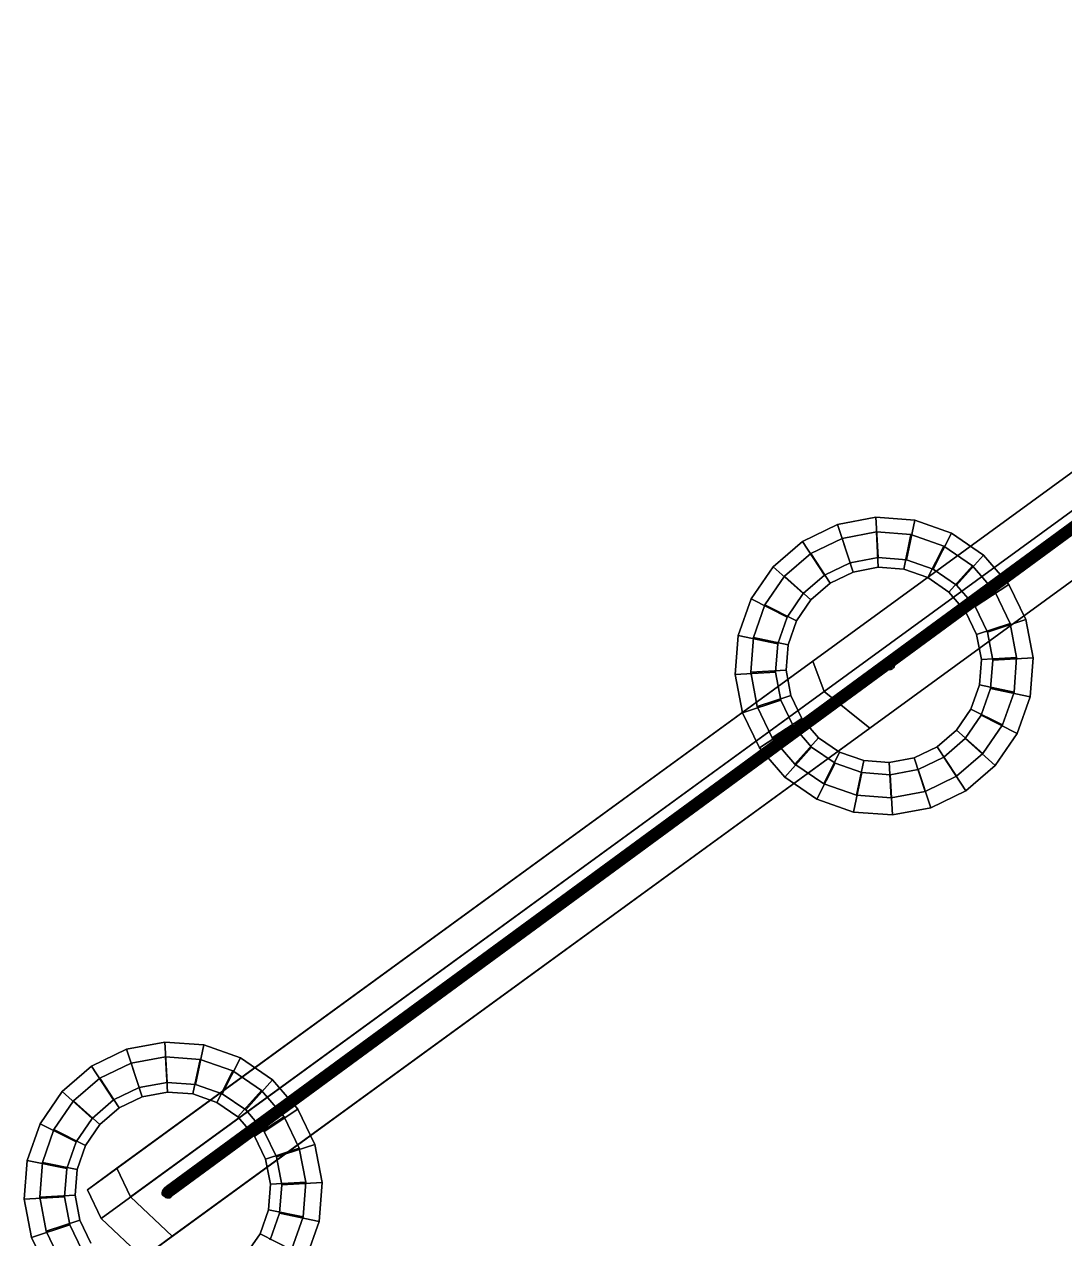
# Model space of a CAD drawing. Header units: inches. Extents: x -2 to 2474, y 1 to 287.
# Drawn here: x 165.215 to 165.848, y 174.418 to 175.156 of the extents above; entities that cross this region are included whole.
import ezdxf

# ---------------------------------------------------------------- set-up
doc = ezdxf.new("R2010")
doc.units = ezdxf.units.IN
doc.header["$MEASUREMENT"] = 0
doc.layers.add('DLX_LUM', color=7, linetype='Continuous', true_color=0xffd400)

msp = doc.modelspace()

# ---------------------------------------------------------------- linework, layer by layer
at = {"layer": 'DLX_LUM'}
for points in [[(165.30003, 174.44748, 0), (166.55608, 175.37002, 0)], [(166.55608, 175.37002, 0), (165.30003, 174.44748, 0)], [(165.30083, 174.4484, 0), (166.55606, 175.37034, 0)], [(166.55606, 175.37034, 0), (165.30083, 174.4484, 0)], [(165.30185, 174.44921, 0), (166.55617, 175.37049, 0)], [(166.55617, 175.37049, 0), (165.30185, 174.44921, 0)], [(165.303, 174.44985, 0), (166.55641, 175.37046, 0)], [(166.55641, 175.37046, 0), (165.303, 174.44985, 0)], [(165.30422, 174.45028, 0), (166.55677, 175.37025, 0)], [(166.55677, 175.37025, 0), (165.30422, 174.45028, 0)], [(165.30542, 174.45046, 0), (166.55721, 175.36988, 0)], [(166.55721, 175.36988, 0), (165.30542, 174.45046, 0)], [(165.29926, 174.44555, 0), (166.55651, 175.36897, 0)], [(166.55651, 175.36897, 0), (165.29926, 174.44555, 0)], [(165.29934, 174.44467, 0), (166.55689, 175.36832, 0)], [(166.55689, 175.36832, 0), (165.29934, 174.44467, 0)], [(165.29949, 174.44651, 0), (166.55623, 175.36956, 0)], [(166.55623, 175.36956, 0), (165.29949, 174.44651, 0)], [(165.29974, 174.44394, 0), (166.55735, 175.36763, 0)], [(166.55735, 175.36763, 0), (165.29974, 174.44394, 0)], [(165.30042, 174.44339, 0), (166.55786, 175.36695, 0)], [(166.55786, 175.36695, 0), (165.30042, 174.44339, 0)], [(165.30135, 174.44307, 0), (166.55838, 175.36634, 0)], [(166.55838, 175.36634, 0), (165.30135, 174.44307, 0)], [(165.30245, 174.44301, 0), (166.55888, 175.36583, 0)], [(166.55888, 175.36583, 0), (165.30245, 174.44301, 0)], [(165.30365, 174.44319, 0), (166.55932, 175.36546, 0)], [(166.55932, 175.36546, 0), (165.30365, 174.44319, 0)], [(165.30487, 174.44362, 0), (166.55968, 175.36525, 0)], [(166.55968, 175.36525, 0), (165.30487, 174.44362, 0)], [(165.30603, 174.44426, 0), (166.55992, 175.36522, 0)], [(166.55992, 175.36522, 0), (165.30603, 174.44426, 0)], [(165.30652, 174.4504, 0), (166.55771, 175.36937, 0)], [(166.55771, 175.36937, 0), (165.30652, 174.4504, 0)], [(166.56004, 175.36537, 0), (165.30704, 174.44507, 0)], [(165.30704, 174.44507, 0), (166.56004, 175.36537, 0)], [(165.30745, 174.45008, 0), (166.55823, 175.36875, 0)], [(166.55823, 175.36875, 0), (165.30745, 174.45008, 0)], [(165.30784, 174.44599, 0), (166.56001, 175.36569, 0)], [(166.56001, 175.36569, 0), (165.30784, 174.44599, 0)], [(166.55874, 175.36808, 0), (165.30813, 174.44954, 0)], [(165.30813, 174.44954, 0), (166.55874, 175.36808, 0)], [(165.30838, 174.44697, 0), (166.55986, 175.36616, 0)], [(166.55986, 175.36616, 0), (165.30838, 174.44697, 0)], [(165.30853, 174.4488, 0), (166.5592, 175.3674, 0)], [(166.5592, 175.3674, 0), (165.30853, 174.4488, 0)], [(166.55958, 175.36674, 0), (165.30861, 174.44792, 0)], [(165.30861, 174.44792, 0), (166.55958, 175.36674, 0)], [(166.21069, 175.14466, 0), (165.69503, 174.76887, 0)], [(165.69503, 174.76887, 0), (166.21069, 175.14466, 0)], [(166.21069, 175.14466, 0), (165.69503, 174.76887, 0)], [(165.69503, 174.76887, 0), (166.21069, 175.14466, 0)], [(165.7021, 174.75053, 0), (166.21776, 175.12632, 0)], [(165.7021, 174.75053, 0), (166.21776, 175.12632, 0)], [(166.21776, 175.12632, 0), (165.7021, 174.75053, 0)], [(166.21776, 175.12632, 0), (165.7021, 174.75053, 0)], [(166.24538, 175.10402, 0), (165.72972, 174.72822, 0)], [(165.72972, 174.72822, 0), (166.24538, 175.10402, 0)], [(166.24538, 175.10402, 0), (165.72972, 174.72822, 0)], [(165.72972, 174.72822, 0), (166.24538, 175.10402, 0)], [(165.73347, 174.85644, 0), (165.7102, 174.85205, 0)], [(165.7102, 174.85205, 0), (165.73347, 174.85644, 0)], [(165.75708, 174.85466, 0), (165.73347, 174.85644, 0)], [(165.73483, 174.83193, 0), (165.73347, 174.85644, 0)], [(165.73347, 174.85644, 0), (165.75708, 174.85466, 0)], [(165.73347, 174.85644, 0), (165.73483, 174.83193, 0)], [(165.75205, 174.83063, 0), (165.75708, 174.85466, 0)], [(165.75708, 174.85466, 0), (165.75205, 174.83063, 0)], [(165.77943, 174.84683, 0), (165.75708, 174.85466, 0)], [(165.75708, 174.85466, 0), (165.77943, 174.84683, 0)], [(165.68886, 174.84179, 0), (165.7102, 174.85205, 0)], [(165.7102, 174.85205, 0), (165.68886, 174.84179, 0)], [(165.7102, 174.85205, 0), (165.71786, 174.82873, 0)], [(165.71786, 174.82873, 0), (165.7102, 174.85205, 0)], [(165.73376, 174.8475, 0), (165.71298, 174.84358, 0)], [(165.71298, 174.84358, 0), (165.73376, 174.8475, 0)], [(165.75484, 174.84591, 0), (165.73376, 174.8475, 0)], [(165.73376, 174.8475, 0), (165.73495, 174.82602, 0)], [(165.73495, 174.82602, 0), (165.73376, 174.8475, 0)], [(165.73376, 174.8475, 0), (165.75484, 174.84591, 0)], [(165.75484, 174.84591, 0), (165.75043, 174.82485, 0)], [(165.75043, 174.82485, 0), (165.75484, 174.84591, 0)], [(165.77479, 174.83891, 0), (165.75484, 174.84591, 0)], [(165.75484, 174.84591, 0), (165.77479, 174.83891, 0)], [(165.76835, 174.82492, 0), (165.77943, 174.84683, 0)], [(165.77943, 174.84683, 0), (165.76835, 174.82492, 0)], [(165.79898, 174.83348, 0), (165.77943, 174.84683, 0)], [(165.77943, 174.84683, 0), (165.79898, 174.83348, 0)], [(165.6709, 174.82635, 0), (165.68886, 174.84179, 0)], [(165.68886, 174.84179, 0), (165.6709, 174.82635, 0)], [(165.70229, 174.82125, 0), (165.68886, 174.84179, 0)], [(165.68886, 174.84179, 0), (165.70229, 174.82125, 0)], [(165.71298, 174.84358, 0), (165.69393, 174.83442, 0)], [(165.69393, 174.83442, 0), (165.71298, 174.84358, 0)], [(165.71298, 174.84358, 0), (165.7197, 174.82314, 0)], [(165.7197, 174.82314, 0), (165.71298, 174.84358, 0)], [(165.77479, 174.83891, 0), (165.76509, 174.81972, 0)], [(165.76509, 174.81972, 0), (165.77479, 174.83891, 0)], [(165.79225, 174.827, 0), (165.77479, 174.83891, 0)], [(165.77479, 174.83891, 0), (165.79225, 174.827, 0)], [(165.69393, 174.83442, 0), (165.6779, 174.82064, 0)], [(165.6779, 174.82064, 0), (165.69393, 174.83442, 0)], [(165.69393, 174.83442, 0), (165.7057, 174.81641, 0)], [(165.7057, 174.81641, 0), (165.69393, 174.83442, 0)], [(165.71786, 174.82873, 0), (165.73483, 174.83193, 0)], [(165.73483, 174.83193, 0), (165.71786, 174.82873, 0)], [(165.73483, 174.83193, 0), (165.75205, 174.83063, 0)], [(165.75205, 174.83063, 0), (165.73483, 174.83193, 0)], [(165.75205, 174.83063, 0), (165.76835, 174.82492, 0)], [(165.76835, 174.82492, 0), (165.75205, 174.83063, 0)], [(165.78262, 174.81518, 0), (165.79898, 174.83348, 0)], [(165.79898, 174.83348, 0), (165.78262, 174.81518, 0)], [(165.81442, 174.81552, 0), (165.79898, 174.83348, 0)], [(165.79898, 174.83348, 0), (165.81442, 174.81552, 0)], [(165.65755, 174.8068, 0), (165.6709, 174.82635, 0)], [(165.6709, 174.82635, 0), (165.65755, 174.8068, 0)], [(165.6892, 174.80999, 0), (165.6709, 174.82635, 0)], [(165.6709, 174.82635, 0), (165.6892, 174.80999, 0)], [(165.70229, 174.82125, 0), (165.71786, 174.82873, 0)], [(165.71786, 174.82873, 0), (165.70229, 174.82125, 0)], [(165.7057, 174.81641, 0), (165.7197, 174.82314, 0)], [(165.7197, 174.82314, 0), (165.7057, 174.81641, 0)], [(165.7197, 174.82314, 0), (165.73495, 174.82602, 0)], [(165.73495, 174.82602, 0), (165.7197, 174.82314, 0)], [(165.73495, 174.82602, 0), (165.75043, 174.82485, 0)], [(165.75043, 174.82485, 0), (165.73495, 174.82602, 0)], [(165.75043, 174.82485, 0), (165.76509, 174.81972, 0)], [(165.76509, 174.81972, 0), (165.75043, 174.82485, 0)], [(165.76835, 174.82492, 0), (165.78262, 174.81518, 0)], [(165.78262, 174.81518, 0), (165.76835, 174.82492, 0)], [(165.79225, 174.827, 0), (165.77791, 174.81096, 0)], [(165.77791, 174.81096, 0), (165.79225, 174.827, 0)], [(165.80604, 174.81096, 0), (165.79225, 174.827, 0)], [(165.79225, 174.827, 0), (165.80604, 174.81096, 0)], [(165.6779, 174.82064, 0), (165.66598, 174.80317, 0)], [(165.66598, 174.80317, 0), (165.6779, 174.82064, 0)], [(165.6779, 174.82064, 0), (165.69393, 174.80629, 0)], [(165.69393, 174.80629, 0), (165.6779, 174.82064, 0)], [(165.6892, 174.80999, 0), (165.70229, 174.82125, 0)], [(165.70229, 174.82125, 0), (165.6892, 174.80999, 0)], [(165.69393, 174.80629, 0), (165.7057, 174.81641, 0)], [(165.7057, 174.81641, 0), (165.69393, 174.80629, 0)], [(165.76509, 174.81972, 0), (165.77791, 174.81096, 0)], [(165.77791, 174.81096, 0), (165.76509, 174.81972, 0)], [(165.67946, 174.79572, 0), (165.6892, 174.80999, 0)], [(165.6892, 174.80999, 0), (165.67946, 174.79572, 0)], [(165.77791, 174.81096, 0), (165.78804, 174.79919, 0)], [(165.78804, 174.79919, 0), (165.77791, 174.81096, 0)], [(165.78262, 174.81518, 0), (165.79388, 174.80209, 0)], [(165.79388, 174.80209, 0), (165.78262, 174.81518, 0)], [(165.80604, 174.81096, 0), (165.78804, 174.79919, 0)], [(165.78804, 174.79919, 0), (165.80604, 174.81096, 0)], [(165.79388, 174.80209, 0), (165.81442, 174.81552, 0)], [(165.81442, 174.81552, 0), (165.79388, 174.80209, 0)], [(165.8152, 174.79191, 0), (165.80604, 174.81096, 0)], [(165.80604, 174.81096, 0), (165.8152, 174.79191, 0)], [(165.82468, 174.79418, 0), (165.81442, 174.81552, 0)], [(165.81442, 174.81552, 0), (165.82468, 174.79418, 0)], [(165.64972, 174.78445, 0), (165.65755, 174.8068, 0)], [(165.65755, 174.8068, 0), (165.64972, 174.78445, 0)], [(165.67946, 174.79572, 0), (165.65755, 174.8068, 0)], [(165.65755, 174.8068, 0), (165.67946, 174.79572, 0)], [(165.66598, 174.80317, 0), (165.65898, 174.78322, 0)], [(165.65898, 174.78322, 0), (165.66598, 174.80317, 0)], [(165.66598, 174.80317, 0), (165.68517, 174.79347, 0)], [(165.68517, 174.79347, 0), (165.66598, 174.80317, 0)], [(165.68517, 174.79347, 0), (165.69393, 174.80629, 0)], [(165.69393, 174.80629, 0), (165.68517, 174.79347, 0)], [(165.79388, 174.80209, 0), (165.80137, 174.78652, 0)], [(165.80137, 174.78652, 0), (165.79388, 174.80209, 0)], [(165.67375, 174.77942, 0), (165.67946, 174.79572, 0)], [(165.67946, 174.79572, 0), (165.67375, 174.77942, 0)], [(165.78804, 174.79919, 0), (165.79476, 174.7852, 0)], [(165.79476, 174.7852, 0), (165.78804, 174.79919, 0)], [(165.80137, 174.78652, 0), (165.82468, 174.79418, 0)], [(165.82468, 174.79418, 0), (165.80137, 174.78652, 0)], [(165.82907, 174.77091, 0), (165.82468, 174.79418, 0)], [(165.82468, 174.79418, 0), (165.82907, 174.77091, 0)], [(165.68004, 174.77882, 0), (165.68517, 174.79347, 0)], [(165.68517, 174.79347, 0), (165.68004, 174.77882, 0)], [(165.8152, 174.79191, 0), (165.79476, 174.7852, 0)], [(165.79476, 174.7852, 0), (165.8152, 174.79191, 0)], [(165.80137, 174.78652, 0), (165.80457, 174.76955, 0)], [(165.80457, 174.76955, 0), (165.80137, 174.78652, 0)], [(165.81912, 174.77113, 0), (165.8152, 174.79191, 0)], [(165.8152, 174.79191, 0), (165.81912, 174.77113, 0)], [(165.64794, 174.76084, 0), (165.64972, 174.78445, 0)], [(165.64972, 174.78445, 0), (165.64794, 174.76084, 0)], [(165.67375, 174.77942, 0), (165.64972, 174.78445, 0)], [(165.64972, 174.78445, 0), (165.67375, 174.77942, 0)], [(165.65898, 174.78322, 0), (165.65739, 174.76214, 0)], [(165.65739, 174.76214, 0), (165.65898, 174.78322, 0)], [(165.65898, 174.78322, 0), (165.68004, 174.77882, 0)], [(165.68004, 174.77882, 0), (165.65898, 174.78322, 0)], [(165.67245, 174.7622, 0), (165.67375, 174.77942, 0)], [(165.67375, 174.77942, 0), (165.67245, 174.7622, 0)], [(165.67887, 174.76333, 0), (165.68004, 174.77882, 0)], [(165.68004, 174.77882, 0), (165.67887, 174.76333, 0)], [(165.79476, 174.7852, 0), (165.79764, 174.76994, 0)], [(165.79764, 174.76994, 0), (165.79476, 174.7852, 0)], [(165.69503, 174.76887, 0), (165.25381, 174.44733, 0)], [(165.25381, 174.44733, 0), (165.69503, 174.76887, 0)], [(165.27178, 174.46042, 0), (165.69503, 174.76887, 0)], [(165.69503, 174.76887, 0), (165.27178, 174.46042, 0)], [(165.69503, 174.76887, 0), (165.7021, 174.75053, 0)], [(165.7021, 174.75053, 0), (165.69503, 174.76887, 0)], [(165.69503, 174.76887, 0), (165.7021, 174.75053, 0)], [(165.7021, 174.75053, 0), (165.69503, 174.76887, 0)], [(165.73855, 174.7676, 0), (165.73849, 174.76675, 0)], [(165.73849, 174.76675, 0), (165.73855, 174.7676, 0)], [(165.73849, 174.76675, 0), (165.73855, 174.7676, 0)], [(165.73855, 174.7676, 0), (165.73849, 174.76675, 0)], [(165.73849, 174.76675, 0), (165.73865, 174.76592, 0)], [(165.73865, 174.76592, 0), (165.73849, 174.76675, 0)], [(165.73849, 174.76675, 0), (165.73849, 174.76675, 0)], [(165.73865, 174.76592, 0), (165.73849, 174.76675, 0)], [(165.73849, 174.76675, 0), (165.73849, 174.76675, 0)], [(165.73849, 174.76675, 0), (165.73865, 174.76592, 0)], [(165.73883, 174.7684, 0), (165.73855, 174.7676, 0)], [(165.73855, 174.7676, 0), (165.73883, 174.7684, 0)], [(165.73855, 174.7676, 0), (165.73883, 174.7684, 0)], [(165.73883, 174.7684, 0), (165.73855, 174.7676, 0)], [(165.73855, 174.7676, 0), (165.73855, 174.7676, 0)], [(165.73855, 174.7676, 0), (165.73855, 174.7676, 0)], [(165.73865, 174.76592, 0), (165.73901, 174.76516, 0)], [(165.73901, 174.76516, 0), (165.73865, 174.76592, 0)], [(165.73901, 174.76516, 0), (165.73865, 174.76592, 0)], [(165.73865, 174.76592, 0), (165.73865, 174.76592, 0)], [(165.73865, 174.76592, 0), (165.73901, 174.76516, 0)], [(165.73865, 174.76592, 0), (165.73865, 174.76592, 0)], [(165.73931, 174.76909, 0), (165.73883, 174.7684, 0)], [(165.73883, 174.7684, 0), (165.73931, 174.76909, 0)], [(165.73883, 174.7684, 0), (165.73931, 174.76909, 0)], [(165.73931, 174.76909, 0), (165.73883, 174.7684, 0)], [(165.73883, 174.7684, 0), (165.73883, 174.7684, 0)], [(165.73883, 174.7684, 0), (165.73883, 174.7684, 0)], [(165.73901, 174.76516, 0), (165.73956, 174.76452, 0)], [(165.73956, 174.76452, 0), (165.73901, 174.76516, 0)], [(165.73901, 174.76516, 0), (165.73901, 174.76516, 0)], [(165.73901, 174.76516, 0), (165.73956, 174.76452, 0)], [(165.73956, 174.76452, 0), (165.73901, 174.76516, 0)], [(165.73901, 174.76516, 0), (165.73901, 174.76516, 0)], [(165.73995, 174.76964, 0), (165.73931, 174.76909, 0)], [(165.73931, 174.76909, 0), (165.73995, 174.76964, 0)], [(165.73931, 174.76909, 0), (165.73995, 174.76964, 0)], [(165.73995, 174.76964, 0), (165.73931, 174.76909, 0)], [(165.73931, 174.76909, 0), (165.73931, 174.76909, 0)], [(165.73931, 174.76909, 0), (165.73931, 174.76909, 0)], [(165.73956, 174.76452, 0), (165.74026, 174.76404, 0)], [(165.74026, 174.76404, 0), (165.73956, 174.76452, 0)], [(165.73956, 174.76452, 0), (165.73956, 174.76452, 0)], [(165.73956, 174.76452, 0), (165.74026, 174.76404, 0)], [(165.73956, 174.76452, 0), (165.73956, 174.76452, 0)], [(165.74026, 174.76404, 0), (165.73956, 174.76452, 0)], [(165.74071, 174.77001, 0), (165.73995, 174.76964, 0)], [(165.73995, 174.76964, 0), (165.74071, 174.77001, 0)], [(165.73995, 174.76964, 0), (165.74071, 174.77001, 0)], [(165.74071, 174.77001, 0), (165.73995, 174.76964, 0)], [(165.73995, 174.76964, 0), (165.73995, 174.76964, 0)], [(165.73995, 174.76964, 0), (165.73995, 174.76964, 0)], [(165.74026, 174.76404, 0), (165.74106, 174.76376, 0)], [(165.74106, 174.76376, 0), (165.74026, 174.76404, 0)], [(165.74026, 174.76404, 0), (165.74026, 174.76404, 0)], [(165.74026, 174.76404, 0), (165.74106, 174.76376, 0)], [(165.74026, 174.76404, 0), (165.74026, 174.76404, 0)], [(165.74106, 174.76376, 0), (165.74026, 174.76404, 0)], [(165.74154, 174.77017, 0), (165.74071, 174.77001, 0)], [(165.74071, 174.77001, 0), (165.74154, 174.77017, 0)], [(165.74071, 174.77001, 0), (165.74154, 174.77017, 0)], [(165.74154, 174.77017, 0), (165.74071, 174.77001, 0)], [(165.74071, 174.77001, 0), (165.74071, 174.77001, 0)], [(165.74071, 174.77001, 0), (165.74071, 174.77001, 0)], [(165.74239, 174.77011, 0), (165.74154, 174.77017, 0)], [(165.74154, 174.77017, 0), (165.74239, 174.77011, 0)], [(165.74154, 174.77017, 0), (165.74239, 174.77011, 0)], [(165.74239, 174.77011, 0), (165.74154, 174.77017, 0)], [(165.74154, 174.77017, 0), (165.74154, 174.77017, 0)], [(165.74154, 174.77017, 0), (165.74154, 174.77017, 0)], [(165.74319, 174.76982, 0), (165.74239, 174.77011, 0)], [(165.74239, 174.77011, 0), (165.74319, 174.76982, 0)], [(165.74239, 174.77011, 0), (165.74319, 174.76982, 0)], [(165.74319, 174.76982, 0), (165.74239, 174.77011, 0)], [(165.74239, 174.77011, 0), (165.74239, 174.77011, 0)], [(165.74239, 174.77011, 0), (165.74239, 174.77011, 0)], [(165.74273, 174.76386, 0), (165.74349, 174.76422, 0)], [(165.74349, 174.76422, 0), (165.74273, 174.76386, 0)], [(165.74273, 174.76386, 0), (165.74349, 174.76422, 0)], [(165.74349, 174.76422, 0), (165.74273, 174.76386, 0)], [(165.74388, 174.76935, 0), (165.74319, 174.76982, 0)], [(165.74319, 174.76982, 0), (165.74388, 174.76935, 0)], [(165.74319, 174.76982, 0), (165.74388, 174.76935, 0)], [(165.74388, 174.76935, 0), (165.74319, 174.76982, 0)], [(165.74319, 174.76982, 0), (165.74319, 174.76982, 0)], [(165.74319, 174.76982, 0), (165.74319, 174.76982, 0)], [(165.74349, 174.76422, 0), (165.74414, 174.76477, 0)], [(165.74414, 174.76477, 0), (165.74349, 174.76422, 0)], [(165.74349, 174.76422, 0), (165.74414, 174.76477, 0)], [(165.74414, 174.76477, 0), (165.74349, 174.76422, 0)], [(165.74349, 174.76422, 0), (165.74349, 174.76422, 0)], [(165.74349, 174.76422, 0), (165.74349, 174.76422, 0)], [(165.74443, 174.7687, 0), (165.74388, 174.76935, 0)], [(165.74388, 174.76935, 0), (165.74443, 174.7687, 0)], [(165.74388, 174.76935, 0), (165.74443, 174.7687, 0)], [(165.74443, 174.7687, 0), (165.74388, 174.76935, 0)], [(165.74388, 174.76935, 0), (165.74388, 174.76935, 0)], [(165.74388, 174.76935, 0), (165.74388, 174.76935, 0)], [(165.74414, 174.76477, 0), (165.74461, 174.76547, 0)], [(165.74461, 174.76547, 0), (165.74414, 174.76477, 0)], [(165.74414, 174.76477, 0), (165.74461, 174.76547, 0)], [(165.74461, 174.76547, 0), (165.74414, 174.76477, 0)], [(165.74414, 174.76477, 0), (165.74414, 174.76477, 0)], [(165.74414, 174.76477, 0), (165.74414, 174.76477, 0)], [(165.7448, 174.76794, 0), (165.74443, 174.7687, 0)], [(165.74443, 174.7687, 0), (165.7448, 174.76794, 0)], [(165.7448, 174.76794, 0), (165.74443, 174.7687, 0)], [(165.74443, 174.7687, 0), (165.74443, 174.7687, 0)], [(165.74443, 174.7687, 0), (165.7448, 174.76794, 0)], [(165.74443, 174.7687, 0), (165.74443, 174.7687, 0)], [(165.74461, 174.76547, 0), (165.74489, 174.76627, 0)], [(165.74489, 174.76627, 0), (165.74461, 174.76547, 0)], [(165.74461, 174.76547, 0), (165.74489, 174.76627, 0)], [(165.74489, 174.76627, 0), (165.74461, 174.76547, 0)], [(165.74461, 174.76547, 0), (165.74461, 174.76547, 0)], [(165.74461, 174.76547, 0), (165.74461, 174.76547, 0)], [(165.74496, 174.76711, 0), (165.7448, 174.76794, 0)], [(165.7448, 174.76794, 0), (165.7448, 174.76794, 0)], [(165.7448, 174.76794, 0), (165.74496, 174.76711, 0)], [(165.74496, 174.76711, 0), (165.7448, 174.76794, 0)], [(165.7448, 174.76794, 0), (165.7448, 174.76794, 0)], [(165.7448, 174.76794, 0), (165.74496, 174.76711, 0)], [(165.74489, 174.76627, 0), (165.74496, 174.76711, 0)], [(165.74496, 174.76711, 0), (165.74489, 174.76627, 0)], [(165.74489, 174.76627, 0), (165.74496, 174.76711, 0)], [(165.74496, 174.76711, 0), (165.74489, 174.76627, 0)], [(165.74489, 174.76627, 0), (165.74489, 174.76627, 0)], [(165.74489, 174.76627, 0), (165.74489, 174.76627, 0)], [(165.74496, 174.76711, 0), (165.74496, 174.76711, 0)], [(165.74496, 174.76711, 0), (165.74496, 174.76711, 0)], [(165.79764, 174.76994, 0), (165.79647, 174.75446, 0)], [(165.79647, 174.75446, 0), (165.79764, 174.76994, 0)], [(165.81912, 174.77113, 0), (165.79764, 174.76994, 0)], [(165.79764, 174.76994, 0), (165.81912, 174.77113, 0)], [(165.80457, 174.76955, 0), (165.80326, 174.75233, 0)], [(165.80326, 174.75233, 0), (165.80457, 174.76955, 0)], [(165.80457, 174.76955, 0), (165.82907, 174.77091, 0)], [(165.82907, 174.77091, 0), (165.80457, 174.76955, 0)], [(165.81753, 174.75005, 0), (165.81912, 174.77113, 0)], [(165.81912, 174.77113, 0), (165.81753, 174.75005, 0)], [(165.82729, 174.7473, 0), (165.82907, 174.77091, 0)], [(165.82907, 174.77091, 0), (165.82729, 174.7473, 0)], [(165.67245, 174.7622, 0), (165.64794, 174.76084, 0)], [(165.64794, 174.76084, 0), (165.67245, 174.7622, 0)], [(165.65233, 174.73757, 0), (165.64794, 174.76084, 0)], [(165.64794, 174.76084, 0), (165.65233, 174.73757, 0)], [(165.65739, 174.76214, 0), (165.67887, 174.76333, 0)], [(165.67887, 174.76333, 0), (165.65739, 174.76214, 0)], [(165.65739, 174.76214, 0), (165.66131, 174.74137, 0)], [(165.66131, 174.74137, 0), (165.65739, 174.76214, 0)], [(165.67565, 174.74523, 0), (165.67245, 174.7622, 0)], [(165.67245, 174.7622, 0), (165.67565, 174.74523, 0)], [(165.68175, 174.74808, 0), (165.67887, 174.76333, 0)], [(165.67887, 174.76333, 0), (165.68175, 174.74808, 0)], [(165.74106, 174.76376, 0), (165.7419, 174.7637, 0)], [(165.7419, 174.7637, 0), (165.74106, 174.76376, 0)], [(165.74106, 174.76376, 0), (165.74106, 174.76376, 0)], [(165.74106, 174.76376, 0), (165.7419, 174.7637, 0)], [(165.74106, 174.76376, 0), (165.74106, 174.76376, 0)], [(165.7419, 174.7637, 0), (165.74106, 174.76376, 0)], [(165.7419, 174.7637, 0), (165.74273, 174.76386, 0)], [(165.74273, 174.76386, 0), (165.7419, 174.7637, 0)], [(165.7419, 174.7637, 0), (165.74273, 174.76386, 0)], [(165.74273, 174.76386, 0), (165.7419, 174.7637, 0)], [(165.7419, 174.7637, 0), (165.7419, 174.7637, 0)], [(165.7419, 174.7637, 0), (165.7419, 174.7637, 0)], [(165.74273, 174.76386, 0), (165.74273, 174.76386, 0)], [(165.74273, 174.76386, 0), (165.74273, 174.76386, 0)], [(165.26212, 174.4299, 0), (165.7021, 174.75053, 0)], [(165.7021, 174.75053, 0), (165.26212, 174.4299, 0)], [(165.7021, 174.75053, 0), (165.28008, 174.44298, 0)], [(165.28008, 174.44298, 0), (165.7021, 174.75053, 0)], [(165.72972, 174.72822, 0), (165.7021, 174.75053, 0)], [(165.7021, 174.75053, 0), (165.72972, 174.72822, 0)], [(165.72972, 174.72822, 0), (165.7021, 174.75053, 0)], [(165.7021, 174.75053, 0), (165.72972, 174.72822, 0)], [(165.79647, 174.75446, 0), (165.79133, 174.7398, 0)], [(165.79133, 174.7398, 0), (165.79647, 174.75446, 0)], [(165.81753, 174.75005, 0), (165.79647, 174.75446, 0)], [(165.79647, 174.75446, 0), (165.81753, 174.75005, 0)], [(165.80326, 174.75233, 0), (165.79755, 174.73603, 0)], [(165.79755, 174.73603, 0), (165.80326, 174.75233, 0)], [(165.80326, 174.75233, 0), (165.82729, 174.7473, 0)], [(165.82729, 174.7473, 0), (165.80326, 174.75233, 0)], [(165.81053, 174.7301, 0), (165.81753, 174.75005, 0)], [(165.81753, 174.75005, 0), (165.81053, 174.7301, 0)], [(165.67565, 174.74523, 0), (165.65233, 174.73757, 0)], [(165.65233, 174.73757, 0), (165.67565, 174.74523, 0)], [(165.66131, 174.74137, 0), (165.68175, 174.74808, 0)], [(165.68175, 174.74808, 0), (165.66131, 174.74137, 0)], [(165.68313, 174.72966, 0), (165.67565, 174.74523, 0)], [(165.67565, 174.74523, 0), (165.68313, 174.72966, 0)], [(165.68848, 174.73409, 0), (165.68175, 174.74808, 0)], [(165.68175, 174.74808, 0), (165.68848, 174.73409, 0)], [(165.81946, 174.72495, 0), (165.82729, 174.7473, 0)], [(165.82729, 174.7473, 0), (165.81946, 174.72495, 0)], [(165.66259, 174.71623, 0), (165.65233, 174.73757, 0)], [(165.65233, 174.73757, 0), (165.66259, 174.71623, 0)], [(165.66131, 174.74137, 0), (165.67047, 174.72231, 0)], [(165.67047, 174.72231, 0), (165.66131, 174.74137, 0)], [(165.79133, 174.7398, 0), (165.78258, 174.72698, 0)], [(165.78258, 174.72698, 0), (165.79133, 174.7398, 0)], [(165.79755, 174.73603, 0), (165.78781, 174.72176, 0)], [(165.78781, 174.72176, 0), (165.79755, 174.73603, 0)], [(165.81053, 174.7301, 0), (165.79133, 174.7398, 0)], [(165.79133, 174.7398, 0), (165.81053, 174.7301, 0)], [(165.79755, 174.73603, 0), (165.81946, 174.72495, 0)], [(165.81946, 174.72495, 0), (165.79755, 174.73603, 0)], [(165.28751, 174.40597, 0), (165.72972, 174.72822, 0)], [(165.72972, 174.72822, 0), (165.28751, 174.40597, 0)], [(165.72972, 174.72822, 0), (165.30547, 174.41905, 0)], [(165.30547, 174.41905, 0), (165.72972, 174.72822, 0)], [(165.68313, 174.72966, 0), (165.66259, 174.71623, 0)], [(165.66259, 174.71623, 0), (165.68313, 174.72966, 0)], [(165.67047, 174.72231, 0), (165.68848, 174.73409, 0)], [(165.68848, 174.73409, 0), (165.67047, 174.72231, 0)], [(165.69439, 174.71657, 0), (165.68313, 174.72966, 0)], [(165.68313, 174.72966, 0), (165.69439, 174.71657, 0)], [(165.6986, 174.72231, 0), (165.68848, 174.73409, 0)], [(165.68848, 174.73409, 0), (165.6986, 174.72231, 0)], [(165.79861, 174.71264, 0), (165.81053, 174.7301, 0)], [(165.81053, 174.7301, 0), (165.79861, 174.71264, 0)], [(165.67047, 174.72231, 0), (165.68426, 174.70628, 0)], [(165.68426, 174.70628, 0), (165.67047, 174.72231, 0)], [(165.68426, 174.70628, 0), (165.6986, 174.72231, 0)], [(165.6986, 174.72231, 0), (165.68426, 174.70628, 0)], [(165.71142, 174.71356, 0), (165.6986, 174.72231, 0)], [(165.6986, 174.72231, 0), (165.71142, 174.71356, 0)], [(165.78258, 174.72698, 0), (165.77081, 174.71686, 0)], [(165.77081, 174.71686, 0), (165.78258, 174.72698, 0)], [(165.78781, 174.72176, 0), (165.77472, 174.7105, 0)], [(165.77472, 174.7105, 0), (165.78781, 174.72176, 0)], [(165.79861, 174.71264, 0), (165.78258, 174.72698, 0)], [(165.78258, 174.72698, 0), (165.79861, 174.71264, 0)], [(165.78781, 174.72176, 0), (165.80611, 174.7054, 0)], [(165.80611, 174.7054, 0), (165.78781, 174.72176, 0)], [(165.80611, 174.7054, 0), (165.81946, 174.72495, 0)], [(165.81946, 174.72495, 0), (165.80611, 174.7054, 0)], [(165.67803, 174.69827, 0), (165.66259, 174.71623, 0)], [(165.66259, 174.71623, 0), (165.67803, 174.69827, 0)], [(165.69439, 174.71657, 0), (165.67803, 174.69827, 0)], [(165.67803, 174.69827, 0), (165.69439, 174.71657, 0)], [(165.70866, 174.70683, 0), (165.69439, 174.71657, 0)], [(165.69439, 174.71657, 0), (165.70866, 174.70683, 0)], [(165.70172, 174.69436, 0), (165.71142, 174.71356, 0)], [(165.71142, 174.71356, 0), (165.70172, 174.69436, 0)], [(165.72607, 174.70842, 0), (165.71142, 174.71356, 0)], [(165.71142, 174.71356, 0), (165.72607, 174.70842, 0)], [(165.77081, 174.71686, 0), (165.75682, 174.71013, 0)], [(165.75682, 174.71013, 0), (165.77081, 174.71686, 0)], [(165.78258, 174.69885, 0), (165.77081, 174.71686, 0)], [(165.77081, 174.71686, 0), (165.78258, 174.69885, 0)], [(165.78258, 174.69885, 0), (165.79861, 174.71264, 0)], [(165.79861, 174.71264, 0), (165.78258, 174.69885, 0)], [(165.68426, 174.70628, 0), (165.70172, 174.69436, 0)], [(165.70172, 174.69436, 0), (165.68426, 174.70628, 0)], [(165.70866, 174.70683, 0), (165.69759, 174.68492, 0)], [(165.69759, 174.68492, 0), (165.70866, 174.70683, 0)], [(165.72496, 174.70112, 0), (165.70866, 174.70683, 0)], [(165.70866, 174.70683, 0), (165.72496, 174.70112, 0)], [(165.72167, 174.68737, 0), (165.72607, 174.70842, 0)], [(165.72607, 174.70842, 0), (165.72167, 174.68737, 0)], [(165.74156, 174.70725, 0), (165.72607, 174.70842, 0)], [(165.72607, 174.70842, 0), (165.74156, 174.70725, 0)], [(165.75682, 174.71013, 0), (165.74156, 174.70725, 0)], [(165.74156, 174.70725, 0), (165.75682, 174.71013, 0)], [(165.74275, 174.68578, 0), (165.74156, 174.70725, 0)], [(165.74156, 174.70725, 0), (165.74275, 174.68578, 0)], [(165.75682, 174.71013, 0), (165.76353, 174.68969, 0)], [(165.76353, 174.68969, 0), (165.75682, 174.71013, 0)], [(165.77472, 174.7105, 0), (165.75915, 174.70301, 0)], [(165.75915, 174.70301, 0), (165.77472, 174.7105, 0)], [(165.77472, 174.7105, 0), (165.78815, 174.68996, 0)], [(165.78815, 174.68996, 0), (165.77472, 174.7105, 0)], [(165.78815, 174.68996, 0), (165.80611, 174.7054, 0)], [(165.80611, 174.7054, 0), (165.78815, 174.68996, 0)], [(165.69759, 174.68492, 0), (165.67803, 174.69827, 0)], [(165.67803, 174.69827, 0), (165.69759, 174.68492, 0)], [(165.72496, 174.70112, 0), (165.71993, 174.67709, 0)], [(165.71993, 174.67709, 0), (165.72496, 174.70112, 0)], [(165.74218, 174.69981, 0), (165.72496, 174.70112, 0)], [(165.72496, 174.70112, 0), (165.74218, 174.69981, 0)], [(165.75915, 174.70301, 0), (165.74218, 174.69981, 0)], [(165.74218, 174.69981, 0), (165.75915, 174.70301, 0)], [(165.74218, 174.69981, 0), (165.74354, 174.67531, 0)], [(165.74354, 174.67531, 0), (165.74218, 174.69981, 0)], [(165.75915, 174.70301, 0), (165.76681, 174.6797, 0)], [(165.76681, 174.6797, 0), (165.75915, 174.70301, 0)], [(165.76353, 174.68969, 0), (165.78258, 174.69885, 0)], [(165.78258, 174.69885, 0), (165.76353, 174.68969, 0)], [(165.70172, 174.69436, 0), (165.72167, 174.68737, 0)], [(165.72167, 174.68737, 0), (165.70172, 174.69436, 0)], [(165.71993, 174.67709, 0), (165.69759, 174.68492, 0)], [(165.69759, 174.68492, 0), (165.71993, 174.67709, 0)], [(165.72167, 174.68737, 0), (165.74275, 174.68578, 0)], [(165.74275, 174.68578, 0), (165.72167, 174.68737, 0)], [(165.74275, 174.68578, 0), (165.76353, 174.68969, 0)], [(165.76353, 174.68969, 0), (165.74275, 174.68578, 0)], [(165.76681, 174.6797, 0), (165.78815, 174.68996, 0)], [(165.78815, 174.68996, 0), (165.76681, 174.6797, 0)], [(165.74354, 174.67531, 0), (165.71993, 174.67709, 0)], [(165.71993, 174.67709, 0), (165.74354, 174.67531, 0)], [(165.76681, 174.6797, 0), (165.74354, 174.67531, 0)], [(165.74354, 174.67531, 0), (165.76681, 174.6797, 0)], [(165.30096, 174.53715, 0), (165.27769, 174.53276, 0)], [(165.27769, 174.53276, 0), (165.30096, 174.53715, 0)], [(165.32458, 174.53537, 0), (165.30096, 174.53715, 0)], [(165.30232, 174.51264, 0), (165.30096, 174.53715, 0)], [(165.30096, 174.53715, 0), (165.32458, 174.53537, 0)], [(165.30096, 174.53715, 0), (165.30232, 174.51264, 0)], [(165.31955, 174.51134, 0), (165.32458, 174.53537, 0)], [(165.32458, 174.53537, 0), (165.31955, 174.51134, 0)], [(165.34692, 174.52754, 0), (165.32458, 174.53537, 0)], [(165.32458, 174.53537, 0), (165.34692, 174.52754, 0)], [(165.25635, 174.5225, 0), (165.27769, 174.53276, 0)], [(165.27769, 174.53276, 0), (165.25635, 174.5225, 0)], [(165.27769, 174.53276, 0), (165.28535, 174.50944, 0)], [(165.28535, 174.50944, 0), (165.27769, 174.53276, 0)], [(165.30125, 174.52821, 0), (165.28047, 174.52429, 0)], [(165.28047, 174.52429, 0), (165.30125, 174.52821, 0)], [(165.32233, 174.52662, 0), (165.30125, 174.52821, 0)], [(165.30125, 174.52821, 0), (165.30245, 174.50673, 0)], [(165.30245, 174.50673, 0), (165.30125, 174.52821, 0)], [(165.30125, 174.52821, 0), (165.32233, 174.52662, 0)], [(165.33585, 174.50563, 0), (165.34692, 174.52754, 0)], [(165.34692, 174.52754, 0), (165.33585, 174.50563, 0)], [(165.36648, 174.51418, 0), (165.34692, 174.52754, 0)], [(165.34692, 174.52754, 0), (165.36648, 174.51418, 0)], [(165.2384, 174.50706, 0), (165.25635, 174.5225, 0)], [(165.25635, 174.5225, 0), (165.2384, 174.50706, 0)], [(165.26979, 174.50196, 0), (165.25635, 174.5225, 0)], [(165.25635, 174.5225, 0), (165.26979, 174.50196, 0)], [(165.28047, 174.52429, 0), (165.26142, 174.51513, 0)], [(165.26142, 174.51513, 0), (165.28047, 174.52429, 0)], [(165.28047, 174.52429, 0), (165.28719, 174.50385, 0)], [(165.28719, 174.50385, 0), (165.28047, 174.52429, 0)], [(165.32233, 174.52662, 0), (165.31793, 174.50556, 0)], [(165.31793, 174.50556, 0), (165.32233, 174.52662, 0)], [(165.34228, 174.51962, 0), (165.32233, 174.52662, 0)], [(165.32233, 174.52662, 0), (165.34228, 174.51962, 0)], [(165.26142, 174.51513, 0), (165.24539, 174.50134, 0)], [(165.24539, 174.50134, 0), (165.26142, 174.51513, 0)], [(165.26142, 174.51513, 0), (165.2732, 174.49712, 0)], [(165.2732, 174.49712, 0), (165.26142, 174.51513, 0)], [(165.34228, 174.51962, 0), (165.33258, 174.50043, 0)], [(165.33258, 174.50043, 0), (165.34228, 174.51962, 0)], [(165.35975, 174.50771, 0), (165.34228, 174.51962, 0)], [(165.34228, 174.51962, 0), (165.35975, 174.50771, 0)], [(165.35011, 174.49589, 0), (165.36648, 174.51418, 0)], [(165.36648, 174.51418, 0), (165.35011, 174.49589, 0)], [(165.38191, 174.49623, 0), (165.36648, 174.51418, 0)], [(165.36648, 174.51418, 0), (165.38191, 174.49623, 0)], [(165.22505, 174.4875, 0), (165.2384, 174.50706, 0)], [(165.2384, 174.50706, 0), (165.22505, 174.4875, 0)], [(165.25669, 174.4907, 0), (165.2384, 174.50706, 0)], [(165.2384, 174.50706, 0), (165.25669, 174.4907, 0)], [(165.26979, 174.50196, 0), (165.28535, 174.50944, 0)], [(165.28535, 174.50944, 0), (165.26979, 174.50196, 0)], [(165.28535, 174.50944, 0), (165.30232, 174.51264, 0)], [(165.30232, 174.51264, 0), (165.28535, 174.50944, 0)], [(165.28719, 174.50385, 0), (165.30245, 174.50673, 0)], [(165.30245, 174.50673, 0), (165.28719, 174.50385, 0)], [(165.30232, 174.51264, 0), (165.31955, 174.51134, 0)], [(165.31955, 174.51134, 0), (165.30232, 174.51264, 0)], [(165.30245, 174.50673, 0), (165.31793, 174.50556, 0)], [(165.31793, 174.50556, 0), (165.30245, 174.50673, 0)], [(165.31793, 174.50556, 0), (165.33258, 174.50043, 0)], [(165.33258, 174.50043, 0), (165.31793, 174.50556, 0)], [(165.31955, 174.51134, 0), (165.33585, 174.50563, 0)], [(165.33585, 174.50563, 0), (165.31955, 174.51134, 0)], [(165.33585, 174.50563, 0), (165.35011, 174.49589, 0)], [(165.35011, 174.49589, 0), (165.33585, 174.50563, 0)], [(165.35975, 174.50771, 0), (165.3454, 174.49167, 0)], [(165.3454, 174.49167, 0), (165.35975, 174.50771, 0)], [(165.37353, 174.49167, 0), (165.35975, 174.50771, 0)], [(165.35975, 174.50771, 0), (165.37353, 174.49167, 0)], [(165.24539, 174.50134, 0), (165.23347, 174.48388, 0)], [(165.23347, 174.48388, 0), (165.24539, 174.50134, 0)], [(165.24539, 174.50134, 0), (165.26142, 174.487, 0)], [(165.26142, 174.487, 0), (165.24539, 174.50134, 0)], [(165.25669, 174.4907, 0), (165.26979, 174.50196, 0)], [(165.26979, 174.50196, 0), (165.25669, 174.4907, 0)], [(165.2732, 174.49712, 0), (165.28719, 174.50385, 0)], [(165.28719, 174.50385, 0), (165.2732, 174.49712, 0)], [(165.33258, 174.50043, 0), (165.3454, 174.49167, 0)], [(165.3454, 174.49167, 0), (165.33258, 174.50043, 0)], [(165.24695, 174.47643, 0), (165.25669, 174.4907, 0)], [(165.25669, 174.4907, 0), (165.24695, 174.47643, 0)], [(165.26142, 174.487, 0), (165.2732, 174.49712, 0)], [(165.2732, 174.49712, 0), (165.26142, 174.487, 0)], [(165.3454, 174.49167, 0), (165.35553, 174.4799, 0)], [(165.35553, 174.4799, 0), (165.3454, 174.49167, 0)], [(165.35011, 174.49589, 0), (165.36137, 174.4828, 0)], [(165.36137, 174.4828, 0), (165.35011, 174.49589, 0)], [(165.37353, 174.49167, 0), (165.35553, 174.4799, 0)], [(165.35553, 174.4799, 0), (165.37353, 174.49167, 0)], [(165.36137, 174.4828, 0), (165.38191, 174.49623, 0)], [(165.38191, 174.49623, 0), (165.36137, 174.4828, 0)], [(165.38269, 174.47262, 0), (165.37353, 174.49167, 0)], [(165.37353, 174.49167, 0), (165.38269, 174.47262, 0)], [(165.39218, 174.47489, 0), (165.38191, 174.49623, 0)], [(165.38191, 174.49623, 0), (165.39218, 174.47489, 0)], [(165.21722, 174.46516, 0), (165.22505, 174.4875, 0)], [(165.22505, 174.4875, 0), (165.21722, 174.46516, 0)], [(165.24695, 174.47643, 0), (165.22505, 174.4875, 0)], [(165.22505, 174.4875, 0), (165.24695, 174.47643, 0)], [(165.23347, 174.48388, 0), (165.22648, 174.46393, 0)], [(165.22648, 174.46393, 0), (165.23347, 174.48388, 0)], [(165.23347, 174.48388, 0), (165.25267, 174.47418, 0)], [(165.25267, 174.47418, 0), (165.23347, 174.48388, 0)], [(165.25267, 174.47418, 0), (165.26142, 174.487, 0)], [(165.26142, 174.487, 0), (165.25267, 174.47418, 0)], [(165.24124, 174.46013, 0), (165.24695, 174.47643, 0)], [(165.24695, 174.47643, 0), (165.24124, 174.46013, 0)], [(165.35553, 174.4799, 0), (165.36225, 174.46591, 0)], [(165.36225, 174.46591, 0), (165.35553, 174.4799, 0)], [(165.36137, 174.4828, 0), (165.36886, 174.46723, 0)], [(165.36886, 174.46723, 0), (165.36137, 174.4828, 0)], [(165.24753, 174.45953, 0), (165.25267, 174.47418, 0)], [(165.25267, 174.47418, 0), (165.24753, 174.45953, 0)], [(165.38269, 174.47262, 0), (165.36225, 174.46591, 0)], [(165.36225, 174.46591, 0), (165.38269, 174.47262, 0)], [(165.36886, 174.46723, 0), (165.39218, 174.47489, 0)], [(165.39218, 174.47489, 0), (165.36886, 174.46723, 0)], [(165.38661, 174.45184, 0), (165.38269, 174.47262, 0)], [(165.38269, 174.47262, 0), (165.38661, 174.45184, 0)], [(165.39656, 174.45162, 0), (165.39218, 174.47489, 0)], [(165.39218, 174.47489, 0), (165.39656, 174.45162, 0)], [(165.21543, 174.44155, 0), (165.21722, 174.46516, 0)], [(165.21722, 174.46516, 0), (165.21543, 174.44155, 0)], [(165.24124, 174.46013, 0), (165.21722, 174.46516, 0)], [(165.21722, 174.46516, 0), (165.24124, 174.46013, 0)], [(165.22648, 174.46393, 0), (165.22489, 174.44285, 0)], [(165.22489, 174.44285, 0), (165.22648, 174.46393, 0)], [(165.22648, 174.46393, 0), (165.24753, 174.45953, 0)], [(165.24753, 174.45953, 0), (165.22648, 174.46393, 0)], [(165.36225, 174.46591, 0), (165.36513, 174.45065, 0)], [(165.36513, 174.45065, 0), (165.36225, 174.46591, 0)], [(165.36886, 174.46723, 0), (165.37206, 174.45026, 0)], [(165.37206, 174.45026, 0), (165.36886, 174.46723, 0)], [(165.23994, 174.44291, 0), (165.24124, 174.46013, 0)], [(165.24124, 174.46013, 0), (165.23994, 174.44291, 0)], [(165.24636, 174.44404, 0), (165.24753, 174.45953, 0)], [(165.24753, 174.45953, 0), (165.24636, 174.44404, 0)], [(165.25381, 174.44733, 0), (165.27178, 174.46042, 0)], [(165.27178, 174.46042, 0), (165.25381, 174.44733, 0)], [(165.27178, 174.46042, 0), (165.28008, 174.44298, 0)], [(165.28008, 174.44298, 0), (165.27178, 174.46042, 0)], [(165.25381, 174.44733, 0), (165.26212, 174.4299, 0)], [(165.26212, 174.4299, 0), (165.25381, 174.44733, 0)], [(165.29926, 174.44555, 0), (165.29949, 174.44651, 0)], [(165.29949, 174.44651, 0), (165.29926, 174.44555, 0)], [(165.29949, 174.44651, 0), (165.30003, 174.44748, 0)], [(165.30003, 174.44748, 0), (165.29949, 174.44651, 0)], [(165.29996, 174.44701, 0), (165.29968, 174.44621, 0)], [(165.29968, 174.44621, 0), (165.29996, 174.44701, 0)], [(165.29996, 174.44701, 0), (165.29968, 174.44621, 0)], [(165.29968, 174.44621, 0), (165.29996, 174.44701, 0)], [(165.30044, 174.44771, 0), (165.29996, 174.44701, 0)], [(165.29996, 174.44701, 0), (165.30044, 174.44771, 0)], [(165.29996, 174.44701, 0), (165.30044, 174.44771, 0)], [(165.30044, 174.44771, 0), (165.29996, 174.44701, 0)], [(165.29996, 174.44701, 0), (165.29996, 174.44701, 0)], [(165.29996, 174.44701, 0), (165.29996, 174.44701, 0)], [(165.30003, 174.44748, 0), (165.30083, 174.4484, 0)], [(165.30083, 174.4484, 0), (165.30003, 174.44748, 0)], [(165.30108, 174.44826, 0), (165.30044, 174.44771, 0)], [(165.30044, 174.44771, 0), (165.30108, 174.44826, 0)], [(165.30044, 174.44771, 0), (165.30108, 174.44826, 0)], [(165.30108, 174.44826, 0), (165.30044, 174.44771, 0)], [(165.30044, 174.44771, 0), (165.30044, 174.44771, 0)], [(165.30044, 174.44771, 0), (165.30044, 174.44771, 0)], [(165.30083, 174.4484, 0), (165.30185, 174.44921, 0)], [(165.30185, 174.44921, 0), (165.30083, 174.4484, 0)], [(165.30185, 174.44863, 0), (165.30108, 174.44826, 0)], [(165.30108, 174.44826, 0), (165.30185, 174.44863, 0)], [(165.30108, 174.44826, 0), (165.30185, 174.44863, 0)], [(165.30185, 174.44863, 0), (165.30108, 174.44826, 0)], [(165.30108, 174.44826, 0), (165.30108, 174.44826, 0)], [(165.30108, 174.44826, 0), (165.30108, 174.44826, 0)], [(165.30185, 174.44921, 0), (165.303, 174.44985, 0)], [(165.303, 174.44985, 0), (165.30185, 174.44921, 0)], [(165.30268, 174.44878, 0), (165.30185, 174.44863, 0)], [(165.30185, 174.44863, 0), (165.30268, 174.44878, 0)], [(165.30268, 174.44878, 0), (165.30185, 174.44863, 0)], [(165.30185, 174.44863, 0), (165.30268, 174.44878, 0)], [(165.30185, 174.44863, 0), (165.30185, 174.44863, 0)], [(165.30185, 174.44863, 0), (165.30185, 174.44863, 0)], [(165.30352, 174.44872, 0), (165.30268, 174.44878, 0)], [(165.30268, 174.44878, 0), (165.30268, 174.44878, 0)], [(165.30268, 174.44878, 0), (165.30352, 174.44872, 0)], [(165.30352, 174.44872, 0), (165.30268, 174.44878, 0)], [(165.30268, 174.44878, 0), (165.30268, 174.44878, 0)], [(165.30268, 174.44878, 0), (165.30352, 174.44872, 0)], [(165.303, 174.44985, 0), (165.30422, 174.45028, 0)], [(165.30422, 174.45028, 0), (165.303, 174.44985, 0)], [(165.30432, 174.44844, 0), (165.30352, 174.44872, 0)], [(165.30352, 174.44872, 0), (165.30352, 174.44872, 0)], [(165.30352, 174.44872, 0), (165.30432, 174.44844, 0)], [(165.30432, 174.44844, 0), (165.30352, 174.44872, 0)], [(165.30352, 174.44872, 0), (165.30352, 174.44872, 0)], [(165.30352, 174.44872, 0), (165.30432, 174.44844, 0)], [(165.30422, 174.45028, 0), (165.30542, 174.45046, 0)], [(165.30542, 174.45046, 0), (165.30422, 174.45028, 0)], [(165.30502, 174.44796, 0), (165.30432, 174.44844, 0)], [(165.30432, 174.44844, 0), (165.30432, 174.44844, 0)], [(165.30432, 174.44844, 0), (165.30502, 174.44796, 0)], [(165.30502, 174.44796, 0), (165.30432, 174.44844, 0)], [(165.30432, 174.44844, 0), (165.30432, 174.44844, 0)], [(165.30432, 174.44844, 0), (165.30502, 174.44796, 0)], [(165.30556, 174.44732, 0), (165.30502, 174.44796, 0)], [(165.30502, 174.44796, 0), (165.30502, 174.44796, 0)], [(165.30502, 174.44796, 0), (165.30556, 174.44732, 0)], [(165.30556, 174.44732, 0), (165.30502, 174.44796, 0)], [(165.30502, 174.44796, 0), (165.30502, 174.44796, 0)], [(165.30502, 174.44796, 0), (165.30556, 174.44732, 0)], [(165.30542, 174.45046, 0), (165.30652, 174.4504, 0)], [(165.30652, 174.4504, 0), (165.30542, 174.45046, 0)], [(165.30593, 174.44656, 0), (165.30556, 174.44732, 0)], [(165.30556, 174.44732, 0), (165.30556, 174.44732, 0)], [(165.30556, 174.44732, 0), (165.30593, 174.44656, 0)], [(165.30593, 174.44656, 0), (165.30556, 174.44732, 0)], [(165.30556, 174.44732, 0), (165.30556, 174.44732, 0)], [(165.30556, 174.44732, 0), (165.30593, 174.44656, 0)], [(165.30609, 174.44573, 0), (165.30593, 174.44656, 0)], [(165.30593, 174.44656, 0), (165.30593, 174.44656, 0)], [(165.30593, 174.44656, 0), (165.30609, 174.44573, 0)], [(165.30609, 174.44573, 0), (165.30593, 174.44656, 0)], [(165.30593, 174.44656, 0), (165.30593, 174.44656, 0)], [(165.30593, 174.44656, 0), (165.30609, 174.44573, 0)], [(165.30652, 174.4504, 0), (165.30745, 174.45008, 0)], [(165.30745, 174.45008, 0), (165.30652, 174.4504, 0)], [(165.30745, 174.45008, 0), (165.30813, 174.44954, 0)], [(165.30813, 174.44954, 0), (165.30745, 174.45008, 0)], [(165.30838, 174.44697, 0), (165.30784, 174.44599, 0)], [(165.30784, 174.44599, 0), (165.30838, 174.44697, 0)], [(165.30813, 174.44954, 0), (165.30853, 174.4488, 0)], [(165.30853, 174.4488, 0), (165.30813, 174.44954, 0)], [(165.30861, 174.44792, 0), (165.30838, 174.44697, 0)], [(165.30838, 174.44697, 0), (165.30861, 174.44792, 0)], [(165.30853, 174.4488, 0), (165.30861, 174.44792, 0)], [(165.30861, 174.44792, 0), (165.30853, 174.4488, 0)], [(165.36513, 174.45065, 0), (165.36396, 174.43517, 0)], [(165.36396, 174.43517, 0), (165.36513, 174.45065, 0)], [(165.38661, 174.45184, 0), (165.36513, 174.45065, 0)], [(165.36513, 174.45065, 0), (165.38661, 174.45184, 0)], [(165.37206, 174.45026, 0), (165.37076, 174.43304, 0)], [(165.37076, 174.43304, 0), (165.37206, 174.45026, 0)], [(165.37206, 174.45026, 0), (165.39656, 174.45162, 0)], [(165.39656, 174.45162, 0), (165.37206, 174.45026, 0)], [(165.38502, 174.43076, 0), (165.38661, 174.45184, 0)], [(165.38661, 174.45184, 0), (165.38502, 174.43076, 0)], [(165.39478, 174.42801, 0), (165.39656, 174.45162, 0)], [(165.39656, 174.45162, 0), (165.39478, 174.42801, 0)], [(165.23994, 174.44291, 0), (165.21543, 174.44155, 0)], [(165.21543, 174.44155, 0), (165.23994, 174.44291, 0)], [(165.21982, 174.41828, 0), (165.21543, 174.44155, 0)], [(165.21543, 174.44155, 0), (165.21982, 174.41828, 0)], [(165.22489, 174.44285, 0), (165.24636, 174.44404, 0)], [(165.24636, 174.44404, 0), (165.22489, 174.44285, 0)], [(165.22489, 174.44285, 0), (165.2288, 174.42207, 0)], [(165.2288, 174.42207, 0), (165.22489, 174.44285, 0)], [(165.24314, 174.42594, 0), (165.23994, 174.44291, 0)], [(165.23994, 174.44291, 0), (165.24314, 174.42594, 0)], [(165.24924, 174.42878, 0), (165.24636, 174.44404, 0)], [(165.24636, 174.44404, 0), (165.24924, 174.42878, 0)], [(165.28008, 174.44298, 0), (165.30547, 174.41905, 0)], [(165.30547, 174.41905, 0), (165.28008, 174.44298, 0)], [(165.29934, 174.44467, 0), (165.29926, 174.44555, 0)], [(165.29926, 174.44555, 0), (165.29934, 174.44467, 0)], [(165.29974, 174.44394, 0), (165.29934, 174.44467, 0)], [(165.29934, 174.44467, 0), (165.29974, 174.44394, 0)], [(165.29968, 174.44621, 0), (165.29962, 174.44537, 0)], [(165.29962, 174.44537, 0), (165.29968, 174.44621, 0)], [(165.29968, 174.44621, 0), (165.29962, 174.44537, 0)], [(165.29962, 174.44537, 0), (165.29968, 174.44621, 0)], [(165.29962, 174.44537, 0), (165.29978, 174.44454, 0)], [(165.29978, 174.44454, 0), (165.29962, 174.44537, 0)], [(165.29962, 174.44537, 0), (165.29962, 174.44537, 0)], [(165.29962, 174.44537, 0), (165.29978, 174.44454, 0)], [(165.29962, 174.44537, 0), (165.29962, 174.44537, 0)], [(165.29978, 174.44454, 0), (165.29962, 174.44537, 0)], [(165.29968, 174.44621, 0), (165.29968, 174.44621, 0)], [(165.29968, 174.44621, 0), (165.29968, 174.44621, 0)], [(165.30042, 174.44339, 0), (165.29974, 174.44394, 0)], [(165.29974, 174.44394, 0), (165.30042, 174.44339, 0)], [(165.29978, 174.44454, 0), (165.30014, 174.44377, 0)], [(165.30014, 174.44377, 0), (165.29978, 174.44454, 0)], [(165.29978, 174.44454, 0), (165.29978, 174.44454, 0)], [(165.29978, 174.44454, 0), (165.30014, 174.44377, 0)], [(165.29978, 174.44454, 0), (165.29978, 174.44454, 0)], [(165.30014, 174.44377, 0), (165.29978, 174.44454, 0)], [(165.30014, 174.44377, 0), (165.3007, 174.44313, 0)], [(165.3007, 174.44313, 0), (165.30014, 174.44377, 0)], [(165.30014, 174.44377, 0), (165.30014, 174.44377, 0)], [(165.30014, 174.44377, 0), (165.3007, 174.44313, 0)], [(165.30014, 174.44377, 0), (165.30014, 174.44377, 0)], [(165.3007, 174.44313, 0), (165.30014, 174.44377, 0)], [(165.30135, 174.44307, 0), (165.30042, 174.44339, 0)], [(165.30042, 174.44339, 0), (165.30135, 174.44307, 0)], [(165.3007, 174.44313, 0), (165.30139, 174.44266, 0)], [(165.30139, 174.44266, 0), (165.3007, 174.44313, 0)], [(165.3007, 174.44313, 0), (165.3007, 174.44313, 0)], [(165.3007, 174.44313, 0), (165.30139, 174.44266, 0)], [(165.3007, 174.44313, 0), (165.3007, 174.44313, 0)], [(165.30139, 174.44266, 0), (165.3007, 174.44313, 0)], [(165.30245, 174.44301, 0), (165.30135, 174.44307, 0)], [(165.30135, 174.44307, 0), (165.30245, 174.44301, 0)], [(165.30139, 174.44266, 0), (165.30219, 174.44238, 0)], [(165.30219, 174.44238, 0), (165.30139, 174.44266, 0)], [(165.30139, 174.44266, 0), (165.30139, 174.44266, 0)], [(165.30139, 174.44266, 0), (165.30219, 174.44238, 0)], [(165.30139, 174.44266, 0), (165.30139, 174.44266, 0)], [(165.30219, 174.44238, 0), (165.30139, 174.44266, 0)], [(165.30219, 174.44238, 0), (165.30304, 174.44231, 0)], [(165.30304, 174.44231, 0), (165.30219, 174.44238, 0)], [(165.30219, 174.44238, 0), (165.30219, 174.44238, 0)], [(165.30219, 174.44238, 0), (165.30304, 174.44231, 0)], [(165.30219, 174.44238, 0), (165.30219, 174.44238, 0)], [(165.30304, 174.44231, 0), (165.30219, 174.44238, 0)], [(165.30365, 174.44319, 0), (165.30245, 174.44301, 0)], [(165.30245, 174.44301, 0), (165.30365, 174.44319, 0)], [(165.30304, 174.44231, 0), (165.30387, 174.44247, 0)], [(165.30387, 174.44247, 0), (165.30304, 174.44231, 0)], [(165.30304, 174.44231, 0), (165.30387, 174.44247, 0)], [(165.30387, 174.44247, 0), (165.30304, 174.44231, 0)], [(165.30304, 174.44231, 0), (165.30304, 174.44231, 0)], [(165.30304, 174.44231, 0), (165.30304, 174.44231, 0)], [(165.30487, 174.44362, 0), (165.30365, 174.44319, 0)], [(165.30365, 174.44319, 0), (165.30487, 174.44362, 0)], [(165.30387, 174.44247, 0), (165.30463, 174.44284, 0)], [(165.30463, 174.44284, 0), (165.30387, 174.44247, 0)], [(165.30387, 174.44247, 0), (165.30463, 174.44284, 0)], [(165.30463, 174.44284, 0), (165.30387, 174.44247, 0)], [(165.30387, 174.44247, 0), (165.30387, 174.44247, 0)], [(165.30387, 174.44247, 0), (165.30387, 174.44247, 0)], [(165.30463, 174.44284, 0), (165.30527, 174.44339, 0)], [(165.30527, 174.44339, 0), (165.30463, 174.44284, 0)], [(165.30463, 174.44284, 0), (165.30527, 174.44339, 0)], [(165.30527, 174.44339, 0), (165.30463, 174.44284, 0)], [(165.30463, 174.44284, 0), (165.30463, 174.44284, 0)], [(165.30463, 174.44284, 0), (165.30463, 174.44284, 0)], [(165.30603, 174.44426, 0), (165.30487, 174.44362, 0)], [(165.30487, 174.44362, 0), (165.30603, 174.44426, 0)], [(165.30527, 174.44339, 0), (165.30575, 174.44409, 0)], [(165.30575, 174.44409, 0), (165.30527, 174.44339, 0)], [(165.30527, 174.44339, 0), (165.30575, 174.44409, 0)], [(165.30575, 174.44409, 0), (165.30527, 174.44339, 0)], [(165.30527, 174.44339, 0), (165.30527, 174.44339, 0)], [(165.30527, 174.44339, 0), (165.30527, 174.44339, 0)], [(165.30575, 174.44409, 0), (165.30603, 174.44488, 0)], [(165.30603, 174.44488, 0), (165.30575, 174.44409, 0)], [(165.30575, 174.44409, 0), (165.30603, 174.44488, 0)], [(165.30603, 174.44488, 0), (165.30575, 174.44409, 0)], [(165.30575, 174.44409, 0), (165.30575, 174.44409, 0)], [(165.30575, 174.44409, 0), (165.30575, 174.44409, 0)], [(165.30603, 174.44488, 0), (165.30609, 174.44573, 0)], [(165.30609, 174.44573, 0), (165.30603, 174.44488, 0)], [(165.30603, 174.44488, 0), (165.30609, 174.44573, 0)], [(165.30609, 174.44573, 0), (165.30603, 174.44488, 0)], [(165.30704, 174.44507, 0), (165.30603, 174.44426, 0)], [(165.30603, 174.44426, 0), (165.30704, 174.44507, 0)], [(165.30603, 174.44488, 0), (165.30603, 174.44488, 0)], [(165.30603, 174.44488, 0), (165.30603, 174.44488, 0)], [(165.30609, 174.44573, 0), (165.30609, 174.44573, 0)], [(165.30609, 174.44573, 0), (165.30609, 174.44573, 0)], [(165.30784, 174.44599, 0), (165.30704, 174.44507, 0)], [(165.30704, 174.44507, 0), (165.30784, 174.44599, 0)], [(165.36396, 174.43517, 0), (165.35883, 174.42051, 0)], [(165.35883, 174.42051, 0), (165.36396, 174.43517, 0)], [(165.38502, 174.43076, 0), (165.36396, 174.43517, 0)], [(165.36396, 174.43517, 0), (165.38502, 174.43076, 0)], [(165.37076, 174.43304, 0), (165.36504, 174.41674, 0)], [(165.36504, 174.41674, 0), (165.37076, 174.43304, 0)], [(165.37076, 174.43304, 0), (165.39478, 174.42801, 0)], [(165.39478, 174.42801, 0), (165.37076, 174.43304, 0)], [(165.24314, 174.42594, 0), (165.21982, 174.41828, 0)], [(165.21982, 174.41828, 0), (165.24314, 174.42594, 0)], [(165.2288, 174.42207, 0), (165.24924, 174.42878, 0)], [(165.24924, 174.42878, 0), (165.2288, 174.42207, 0)], [(165.25062, 174.41037, 0), (165.24314, 174.42594, 0)], [(165.24314, 174.42594, 0), (165.25062, 174.41037, 0)], [(165.25597, 174.4148, 0), (165.24924, 174.42878, 0)], [(165.24924, 174.42878, 0), (165.25597, 174.4148, 0)], [(165.28751, 174.40597, 0), (165.26212, 174.4299, 0)], [(165.26212, 174.4299, 0), (165.28751, 174.40597, 0)], [(165.37802, 174.41081, 0), (165.38502, 174.43076, 0)], [(165.38502, 174.43076, 0), (165.37802, 174.41081, 0)], [(165.38695, 174.40566, 0), (165.39478, 174.42801, 0)], [(165.39478, 174.42801, 0), (165.38695, 174.40566, 0)], [(165.23008, 174.39694, 0), (165.21982, 174.41828, 0)], [(165.21982, 174.41828, 0), (165.23008, 174.39694, 0)], [(165.2288, 174.42207, 0), (165.23796, 174.40302, 0)], [(165.23796, 174.40302, 0), (165.2288, 174.42207, 0)], [(165.30547, 174.41905, 0), (165.28751, 174.40597, 0)], [(165.28751, 174.40597, 0), (165.30547, 174.41905, 0)], [(165.35883, 174.42051, 0), (165.35007, 174.40769, 0)], [(165.35007, 174.40769, 0), (165.35883, 174.42051, 0)], [(165.37802, 174.41081, 0), (165.35883, 174.42051, 0)], [(165.35883, 174.42051, 0), (165.37802, 174.41081, 0)]]:
    msp.add_polyline3d(points, dxfattribs=at)

doc.saveas('drawing.dxf')
